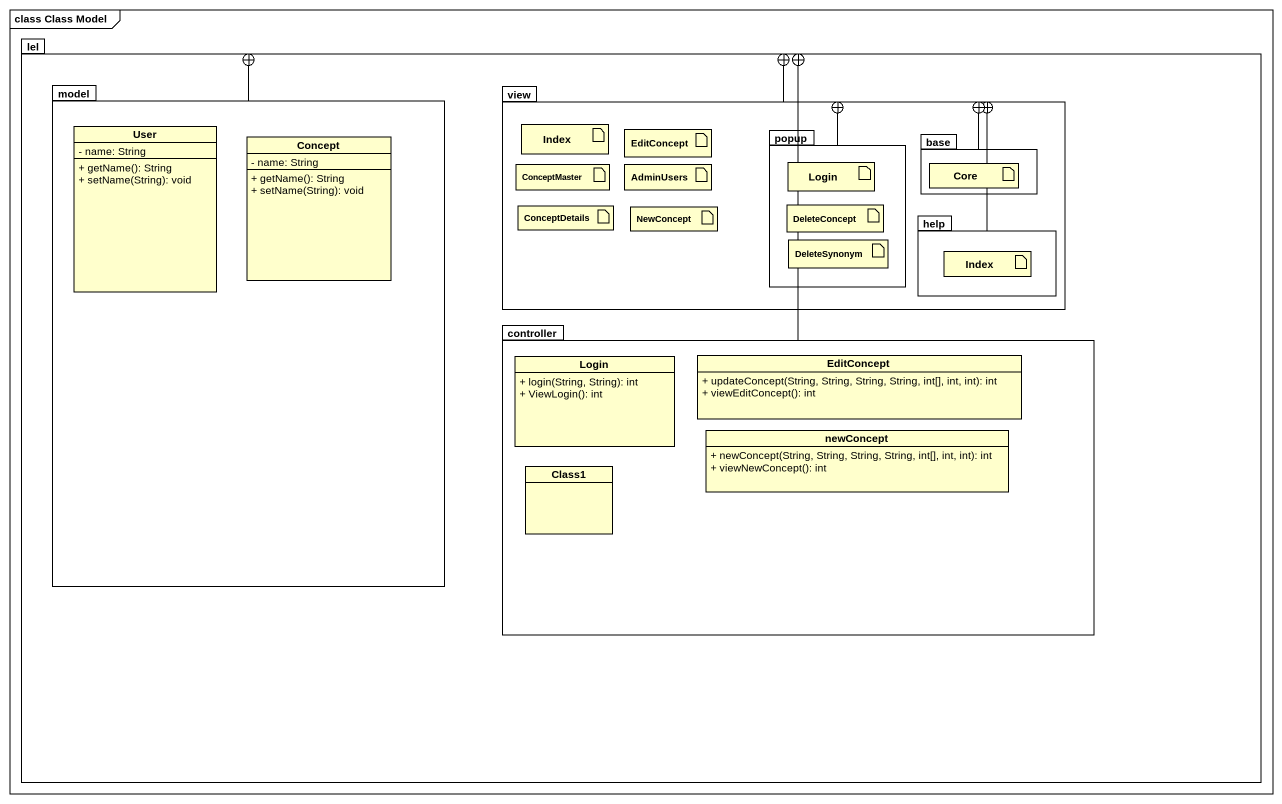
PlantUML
@startuml
mainframe class Class Model
allowmixing
hide circle
hide empty members
skinparam classAttributeIconSize 0
package lel {
  package model {
    class User {
      - name: String
      + getName(): String
      + setName(String): void
    }
    class Concept {
      - name: String
      + getName(): String
      + setName(String): void
    }
  }
  package view {
    artifact Index
    artifact ConceptMaster
    artifact AdminUsers
    artifact EditConcept
    package popup {
      artifact Login
      artifact DeleteConcept
      artifact DeleteSynonym
    }
    package base {
      artifact Core
    }
    artifact ConceptDetails
    artifact NewConcept
    package help {
      artifact "Index" as Index_2
    }
  }
  package controller {
    class "Login" as Login_2 {
      + login(String, String): int
      + ViewLogin(): int
    }
    class "EditConcept" as EditConcept_2 {
      + updateConcept(String, String, String, String, int[], int, int): int
      + viewEditConcept(): int
    }
    class newConcept {
      + newConcept(String, String, String, String, int[], int, int): int
      + viewNewConcept(): int
    }
    class Class1
  }
}
model -right-+ lel
view --+ lel
popup -left-+ view
base -left-+ view
help -left-+ view
controller -left-+ lel
@enduml
